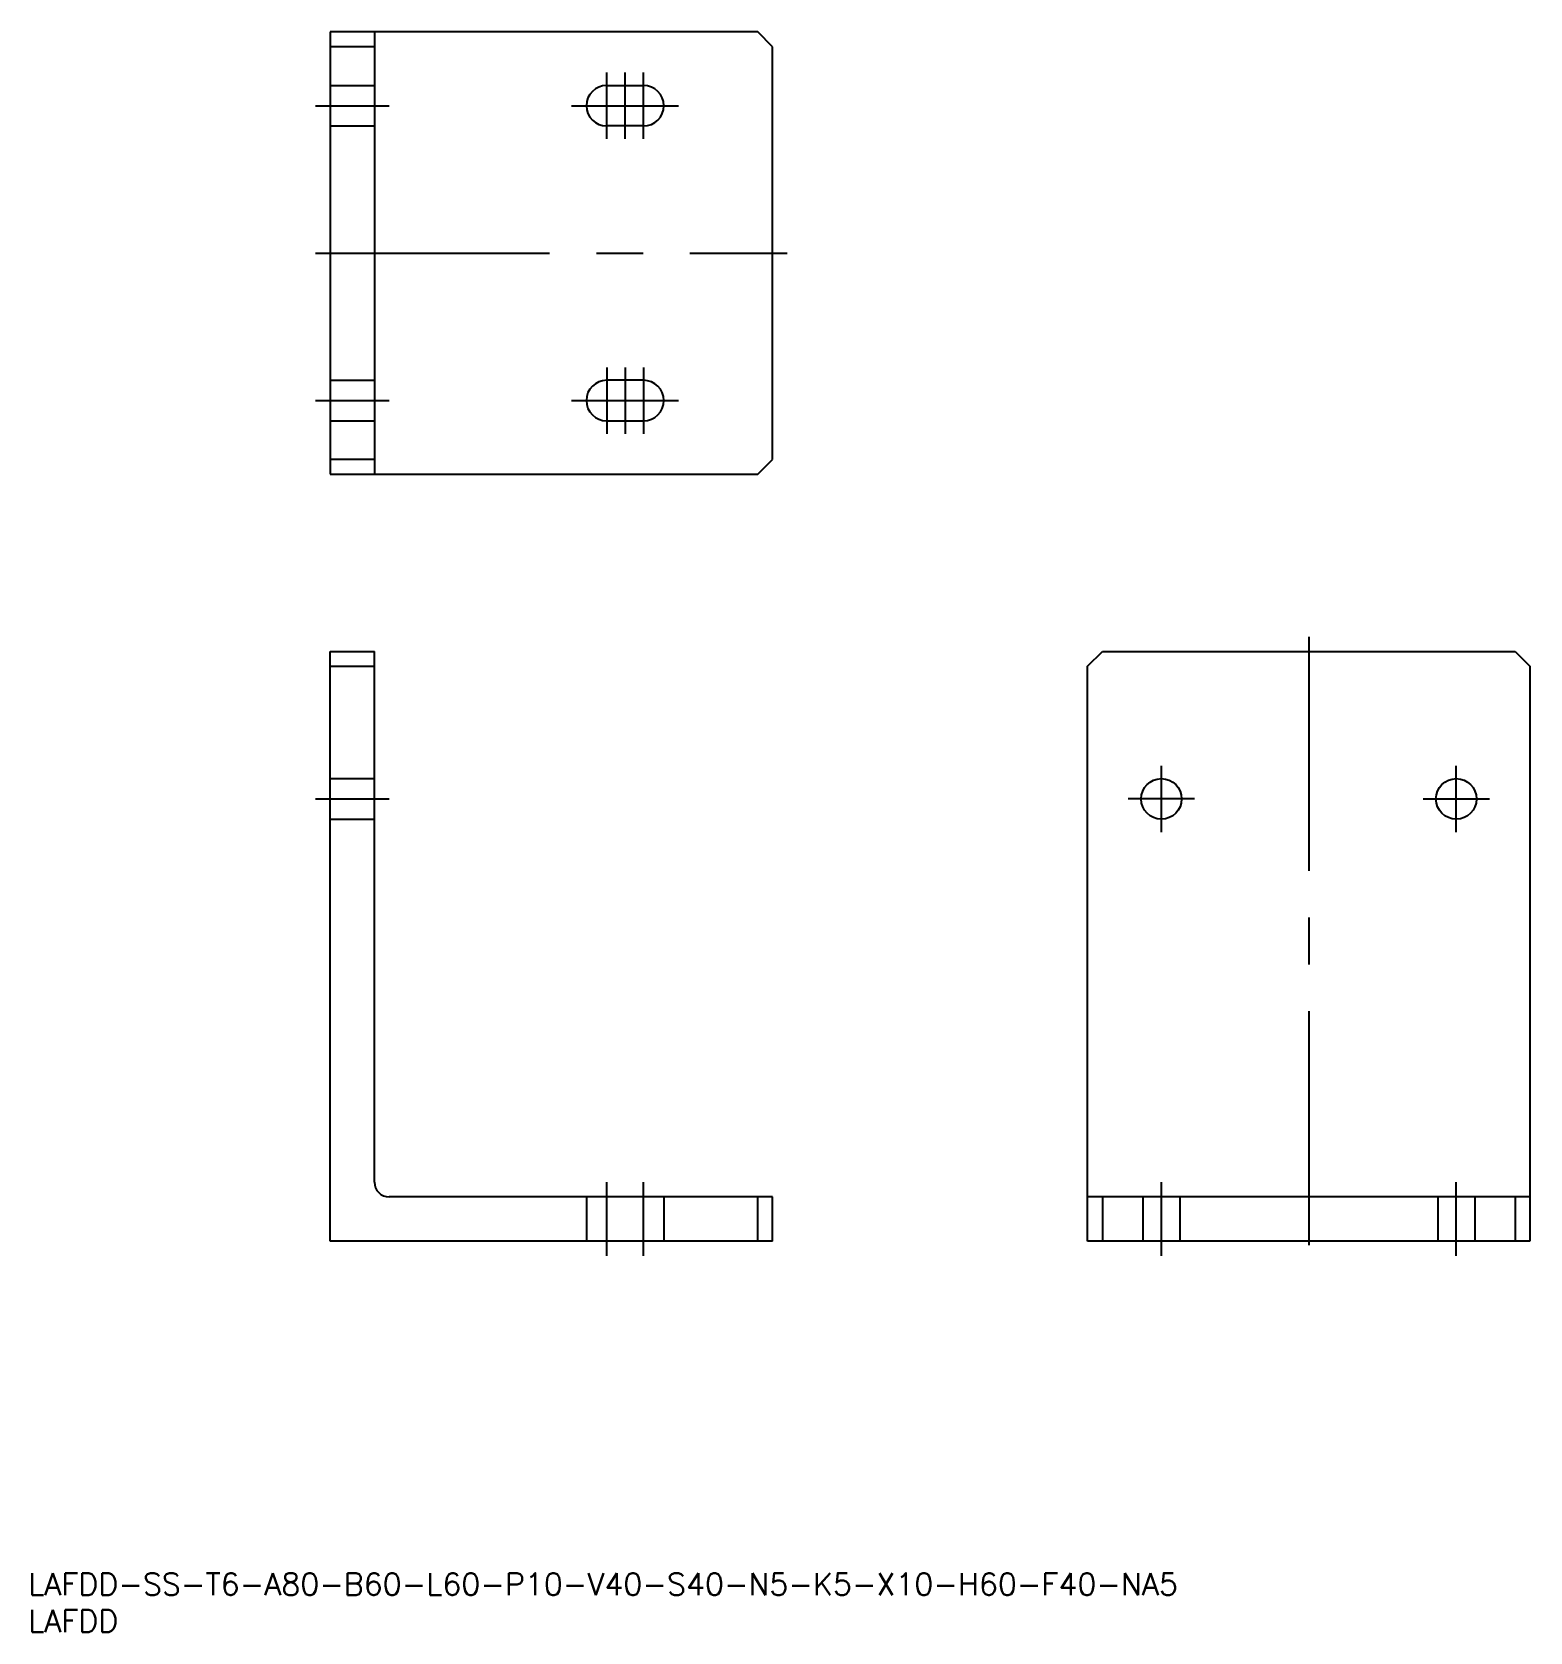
# Model space of a CAD drawing. Extents: x 1 to 204, y 0 to 217.
import ezdxf

# ---------------------------------------------------------------- set-up
doc = ezdxf.new("R2010")
doc.units = 0
doc.linetypes.add('CENTER', pattern=[50.8, 31.75, -6.35, 6.35, -6.35])
doc.linetypes.add('DASHED', pattern=[19.05, 12.7, -6.35])
doc.layers.get('0').update_dxf_attribs({"linetype": 'CONTINUOUS'})
doc.layers.add('CENTER', color=1, linetype='CENTER')
doc.styles.get("Standard").update_dxf_attribs({"font": 'txt.shx', "height": 3, "bigfont": 'bigfont.shx'})

# ---------------------------------------------------------------- blocks, each defined once
blk = doc.blocks.new('*U1')
at = {"color": 7, "linetype": 'CONTINUOUS'}
blk.add_text('LAFDD-SS-T6-A80-B60-L60-P10-V40-S40-N5-K5-X10-H60-F40-NA5', height=3, dxfattribs=at).set_placement((0, 5))
blk = doc.blocks.new('*U2')
at = {"color": 7, "linetype": 'CONTINUOUS'}
blk.add_text('LAFDD', height=3, dxfattribs=at).set_placement((0, 0))

msp = doc.modelspace()

# ---------------------------------------------------------------- linework, layer by layer
at = {"color": 7, "linetype": 'CONTINUOUS'}
for p, q in [((98.964051, 217.079793), (40.964051, 217.079793)), ((40.964051, 217.079793), (40.964051, 157.079793)), ((46.964051, 217.079793), (46.964051, 157.079793)), ((100.964051, 215.079793), (98.964051, 217.079793)), ((46.964051, 215.079793), (40.964051, 215.079793)), ((100.964051, 159.079793), (100.964051, 215.079793)), ((78.464051, 209.829793), (83.464051, 209.829793)), ((83.464051, 204.329793), (78.464051, 204.329793)), ((83.464051, 169.829793), (78.464051, 169.829793)), ((78.464051, 164.329793), (83.464051, 164.329793)), ((46.964051, 159.079793), (40.964051, 159.079793)), ((98.964051, 157.079793), (100.964051, 159.079793)), ((40.964051, 157.079793), (98.964051, 157.079793)), ((40.964051, 53.026256), (40.964051, 133.026256)), ((40.964051, 133.026256), (46.964051, 133.026256)), ((46.964051, 61.026256), (46.964051, 133.026256)), ((143.706571, 131.026256), (145.706571, 133.026256)), ((145.706571, 133.026256), (201.706571, 133.026256)), ((201.706571, 133.026256), (203.706571, 131.026256)), ((40.964051, 131.026256), (46.964051, 131.026256)), ((143.706571, 53.026256), (143.706571, 131.026256)), ((203.706571, 131.026256), (203.706571, 53.026256)), ((100.964051, 59.026256), (48.964051, 59.026256)), ((98.964051, 53.026256), (98.964051, 59.026256)), ((100.964051, 53.026256), (100.964051, 59.026256)), ((203.706571, 59.026256), (143.706571, 59.026256)), ((145.706571, 59.026256), (145.706571, 53.026256)), ((201.706571, 59.026256), (201.706571, 53.026256)), ((100.964051, 53.026256), (40.964051, 53.026256)), ((203.706571, 53.026256), (143.706571, 53.026256))]:
    msp.add_line(p, q, dxfattribs=at)
at = {"color": 3, "linetype": 'DASHED'}
for p, q in [((40.964051, 209.829793), (46.964051, 209.829793)), ((40.964051, 204.329793), (46.964051, 204.329793)), ((40.964051, 169.829793), (46.964051, 169.829793)), ((40.964051, 164.329793), (46.964051, 164.329793)), ((40.964051, 115.776256), (46.964051, 115.776256)), ((40.964051, 110.276256), (46.964051, 110.276256)), ((75.714051, 59.026256), (75.714051, 53.026256)), ((86.214051, 59.026256), (86.214051, 53.026256)), ((151.206571, 59.026256), (151.206571, 53.026256)), ((156.206571, 59.026256), (156.206571, 53.026256)), ((191.206571, 59.026256), (191.206571, 53.026256)), ((196.206571, 59.026256), (196.206571, 53.026256))]:
    msp.add_line(p, q, dxfattribs=at)
at = {"color": 7, "linetype": 'CONTINUOUS'}
for centre in [(153.706571, 113.026256), (193.706571, 113.026256)]:
    msp.add_circle(centre, 2.75, dxfattribs=at)
for centre, radius, start, end in [((78.464051, 207.079793), 2.75, 90, 270), ((83.464051, 207.079793), 2.75, 270, 90), ((78.464051, 167.079793), 2.75, 90, 270), ((83.464051, 167.079793), 2.75, 270, 90), ((48.964051, 61.026256), 2, 180, 270)]:
    msp.add_arc(centre, radius, start, end, dxfattribs=at)
at = {"layer": 'CENTER', "color": 1, "linetype": 'CENTER'}
for p, q in [((78.464051, 202.579793), (78.464051, 211.579793)), ((80.964051, 202.579793), (80.964051, 211.579793)), ((83.464051, 202.579793), (83.464051, 211.579793)), ((38.964051, 207.079793), (48.964051, 207.079793)), ((73.714051, 207.079793), (88.214051, 207.079793)), ((73.714051, 207.079793), (88.214051, 207.079793)), ((38.964051, 187.079793), (102.964051, 187.079793)), ((78.464051, 171.579793), (78.464051, 162.579793)), ((80.964051, 171.579793), (80.964051, 162.579793)), ((83.464051, 171.579793), (83.464051, 162.579793)), ((38.964051, 167.079793), (48.964051, 167.079793)), ((73.714051, 167.079793), (88.214051, 167.079793)), ((73.714051, 167.079793), (88.214051, 167.079793)), ((173.706571, 135.026256), (173.706571, 51.026256)), ((153.706571, 108.526256), (153.706571, 117.526256)), ((193.706571, 108.526256), (193.706571, 117.526256)), ((38.964051, 113.026256), (48.964051, 113.026256)), ((158.206571, 113.026256), (149.206571, 113.026256)), ((189.206571, 113.026256), (198.206571, 113.026256)), ((78.464051, 51.026256), (78.464051, 61.026256)), ((83.464051, 51.026256), (83.464051, 61.026256)), ((153.706571, 51.026256), (153.706571, 61.026256)), ((193.706571, 51.026256), (193.706571, 61.026256))]:
    msp.add_line(p, q, dxfattribs=at)

# ---------------------------------------------------------------- block references
at = {"color": 7, "linetype": 'CONTINUOUS'}
for name in ['*U1', '*U2']:
    msp.add_blockref(name, (0, 0), dxfattribs=at)

doc.saveas('drawing.dxf')
